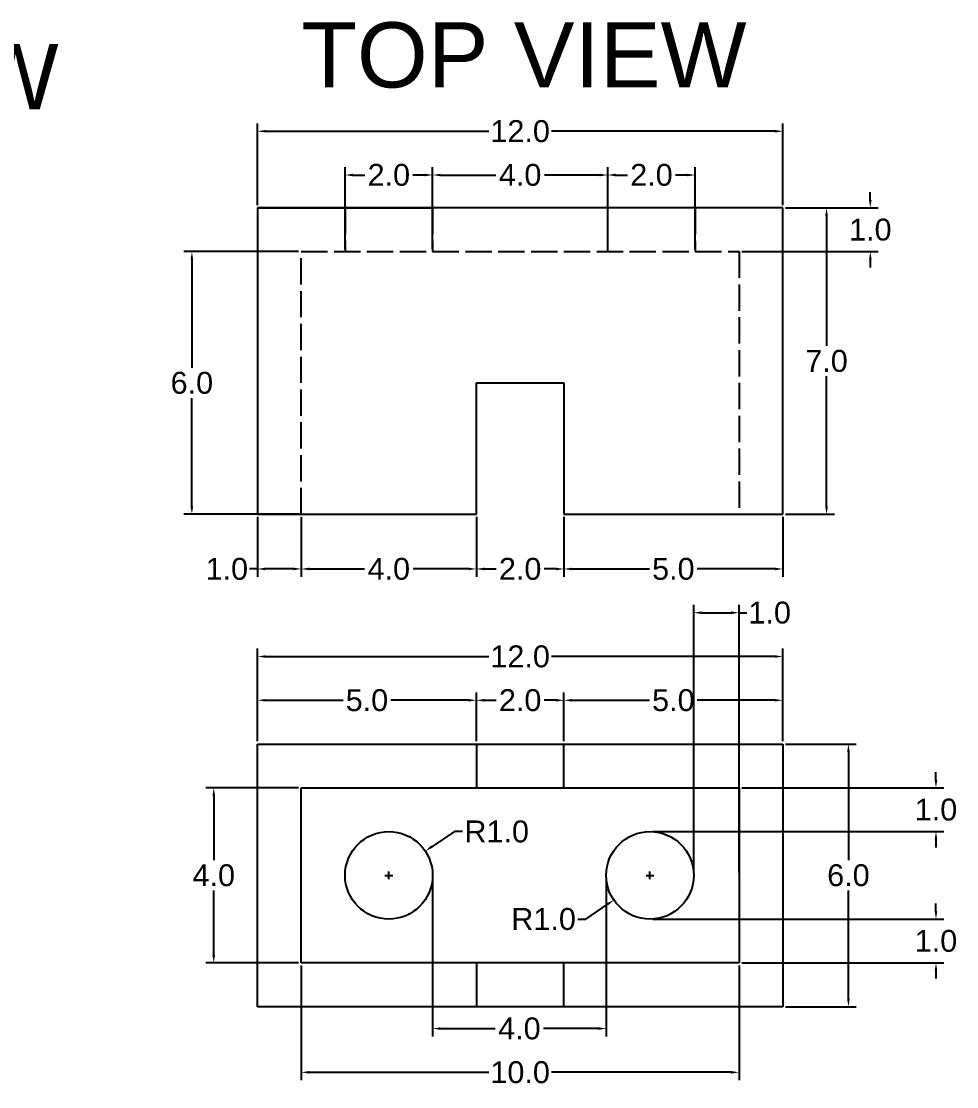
# Model space of a CAD drawing. Header units: inches. Extents: x -42 to 74, y -23 to 45.
# Drawn here: x 12.1 to 33.47, y -5.83 to 18.51 of the extents above; entities that cross this region are included whole.
import ezdxf

# ---------------------------------------------------------------- set-up
doc = ezdxf.new("R2010")
doc.units = ezdxf.units.IN
doc.header["$MEASUREMENT"] = 0
doc.linetypes.add('ACAD_ISO02W100', pattern=[15, 12, -3])
for name, color, linetype in [('dimensions', 100, 'Continuous'), ('dotted', 7, 'ACAD_ISO02W100'), ('text layer', 3, 'Continuous')]:
    doc.layers.add(name, color=color, linetype=linetype)
doc.styles.get("Standard").update_dxf_attribs({"font": 'arial.ttf'})
doc.dimstyles.get("Standard").update_dxf_attribs({"dimtxt": 0.5, "dimasz": 0.18, "dimexe": 0.18, "dimexo": 0.0625, "dimgap": 0.09, "dimtad": 0, "dimtih": 1, "dimtoh": 1, "dimdec": 1, "dimzin": 0, "dimdsep": 46, "dimtxsty": 'Standard', "dimcen": 0.09, "dimadec": 0, "dimazin": 0, "dimtfac": 1, "dimtdec": 1, "dimtofl": 0, "dimtmove": 0, "dimatfit": 3, "dimfxl": 1, "dimtolj": 1, "dimtzin": 0, "dimarcsym": 0})

# ---------------------------------------------------------------- blocks, each defined once
blk = doc.blocks.new('*D12')
at = {"layer": 'Defpoints', "color": 0, "linetype": 'ACAD_ISO02W100', "transparency": 16777216}
for p in [(29.5, 14.25), (29.5, 7.25), (30.5, 7.25)]:
    blk.add_point(p, dxfattribs=at)
at = {"layer": 'dimensions', "color": 0, "linetype": 'ACAD_ISO02W100', "lineweight": -2, "transparency": 16777216}
for p, q in [((29.563, 14.25), (30.68, 14.25)), ((30.5, 14.07), (30.5, 11.095)), ((30.5, 7.43), (30.5, 10.405)), ((29.563, 7.25), (30.68, 7.25))]:
    blk.add_line(p, q, dxfattribs=at)
at = {"layer": 'dimensions', "color": 0, "linetype": 'ACAD_ISO02W100', "transparency": 16777216}
for points in [[(30.47, 14.07), (30.53, 14.07), (30.5, 14.25)], [(30.47, 7.43), (30.53, 7.43), (30.5, 7.25)]]:
    blk.add_solid(points, dxfattribs=at)
at = {"layer": 'dimensions', "color": 0, "linetype": 'ACAD_ISO02W100', "transparency": 16777216, "insert": (30.5, 10.75), "char_height": 0.5, "attachment_point": 5}
blk.add_mtext('\\A1;7.0', dxfattribs=at)
blk = doc.blocks.new('*D13')
at = {"layer": 'Defpoints', "color": 0, "linetype": 'ACAD_ISO02W100', "transparency": 16777216}
for p in [(17.5, 16), (17.5, 14.25), (29.5, 14.25)]:
    blk.add_point(p, dxfattribs=at)
at = {"layer": 'dimensions', "color": 0, "linetype": 'ACAD_ISO02W100', "lineweight": -2, "transparency": 16777216}
for p, q in [((17.5, 14.3125), (17.5, 16.18)), ((29.5, 14.3125), (29.5, 16.18)), ((17.68, 16), (22.785, 16)), ((29.32, 16), (24.215, 16))]:
    blk.add_line(p, q, dxfattribs=at)
at = {"layer": 'dimensions', "color": 0, "linetype": 'ACAD_ISO02W100', "transparency": 16777216}
for points in [[(17.68, 16.03), (17.68, 15.97), (17.5, 16)], [(29.32, 16.03), (29.32, 15.97), (29.5, 16)]]:
    blk.add_solid(points, dxfattribs=at)
at = {"layer": 'dimensions', "color": 0, "linetype": 'ACAD_ISO02W100', "transparency": 16777216, "insert": (23.5, 16), "char_height": 0.5, "attachment_point": 5}
blk.add_mtext('\\A1;12.0', dxfattribs=at)
blk = doc.blocks.new('*D14')
at = {"layer": 'Defpoints', "color": 0, "linetype": 'ACAD_ISO02W100', "transparency": 16777216}
for p in [(17.5, 7.25), (18.5, 7.25), (18.5, 6)]:
    blk.add_point(p, dxfattribs=at)
at = {"layer": 'dimensions', "color": 0, "linetype": 'ACAD_ISO02W100', "lineweight": -2, "transparency": 16777216}
for p, q in [((17.5, 7.188), (17.5, 5.82)), ((18.5, 7.188), (18.5, 5.82)), ((17.5, 6), (17.32, 6)), ((18.32, 6), (17.68, 6))]:
    blk.add_line(p, q, dxfattribs=at)
at = {"layer": 'dimensions', "color": 0, "linetype": 'ACAD_ISO02W100', "transparency": 16777216}
for points in [[(17.68, 6.03), (17.68, 5.97), (17.5, 6)], [(18.32, 6.03), (18.32, 5.97), (18.5, 6)]]:
    blk.add_solid(points, dxfattribs=at)
at = {"layer": 'dimensions', "color": 0, "linetype": 'ACAD_ISO02W100', "transparency": 16777216, "insert": (16.799, 6), "char_height": 0.5, "attachment_point": 5}
blk.add_mtext('\\A1;1.0', dxfattribs=at)
blk = doc.blocks.new('*D15')
at = {"layer": 'Defpoints', "color": 0, "linetype": 'ACAD_ISO02W100', "transparency": 16777216}
for p in [(21.5, 15), (19.5, 13.25), (21.5, 13.25)]:
    blk.add_point(p, dxfattribs=at)
at = {"layer": 'dimensions', "color": 0, "linetype": 'ACAD_ISO02W100', "lineweight": -2, "transparency": 16777216}
for p, q in [((19.5, 13.312), (19.5, 15.18)), ((21.5, 13.312), (21.5, 15.18)), ((19.68, 15), (19.951, 15)), ((21.32, 15), (21.049, 15))]:
    blk.add_line(p, q, dxfattribs=at)
at = {"layer": 'dimensions', "color": 0, "linetype": 'ACAD_ISO02W100', "transparency": 16777216}
for points in [[(19.68, 15.03), (19.68, 14.97), (19.5, 15)], [(21.32, 15.03), (21.32, 14.97), (21.5, 15)]]:
    blk.add_solid(points, dxfattribs=at)
at = {"layer": 'dimensions', "color": 0, "linetype": 'ACAD_ISO02W100', "transparency": 16777216, "insert": (20.5, 15), "char_height": 0.5, "attachment_point": 5}
blk.add_mtext('\\A1;2.0', dxfattribs=at)
blk = doc.blocks.new('*D16')
at = {"layer": 'Defpoints', "color": 0, "linetype": 'ACAD_ISO02W100', "transparency": 16777216}
for p in [(25.5, 15), (21.5, 13.25), (25.5, 13.25)]:
    blk.add_point(p, dxfattribs=at)
at = {"layer": 'dimensions', "color": 0, "linetype": 'ACAD_ISO02W100', "lineweight": -2, "transparency": 16777216}
for p, q in [((21.5, 13.312), (21.5, 15.18)), ((25.5, 13.312), (25.5, 15.18)), ((21.68, 15), (22.946, 15)), ((25.32, 15), (24.054, 15))]:
    blk.add_line(p, q, dxfattribs=at)
at = {"layer": 'dimensions', "color": 0, "linetype": 'ACAD_ISO02W100', "transparency": 16777216}
for points in [[(21.68, 15.03), (21.68, 14.97), (21.5, 15)], [(25.32, 15.03), (25.32, 14.97), (25.5, 15)]]:
    blk.add_solid(points, dxfattribs=at)
at = {"layer": 'dimensions', "color": 0, "linetype": 'ACAD_ISO02W100', "transparency": 16777216, "insert": (23.5, 15), "char_height": 0.5, "attachment_point": 5}
blk.add_mtext('\\A1;4.0', dxfattribs=at)
blk = doc.blocks.new('*D17')
at = {"layer": 'Defpoints', "color": 0, "linetype": 'ACAD_ISO02W100', "transparency": 16777216}
for p in [(27.5, 15), (25.5, 13.25), (27.5, 13.25)]:
    blk.add_point(p, dxfattribs=at)
at = {"layer": 'dimensions', "color": 0, "linetype": 'ACAD_ISO02W100', "lineweight": -2, "transparency": 16777216}
for p, q in [((25.5, 13.312), (25.5, 15.18)), ((27.5, 13.312), (27.5, 15.18)), ((25.68, 15), (25.951, 15)), ((27.32, 15), (27.049, 15))]:
    blk.add_line(p, q, dxfattribs=at)
at = {"layer": 'dimensions', "color": 0, "linetype": 'ACAD_ISO02W100', "transparency": 16777216}
for points in [[(25.68, 15.03), (25.68, 14.97), (25.5, 15)], [(27.32, 15.03), (27.32, 14.97), (27.5, 15)]]:
    blk.add_solid(points, dxfattribs=at)
at = {"layer": 'dimensions', "color": 0, "linetype": 'ACAD_ISO02W100', "transparency": 16777216, "insert": (26.5, 15), "char_height": 0.5, "attachment_point": 5}
blk.add_mtext('\\A1;2.0', dxfattribs=at)
blk = doc.blocks.new('*D18')
at = {"layer": 'Defpoints', "color": 0, "linetype": 'ACAD_ISO02W100', "transparency": 16777216}
for p in [(29.5, 14.25), (31.5, 14.25), (28.5, 13.25)]:
    blk.add_point(p, dxfattribs=at)
at = {"layer": 'dimensions', "color": 0, "linetype": 'ACAD_ISO02W100', "lineweight": -2, "transparency": 16777216}
for p, q in [((31.5, 14.43), (31.5, 14.61)), ((29.5625, 14.25), (31.68, 14.25)), ((28.5625, 13.25), (31.68, 13.25)), ((31.5, 13.07), (31.5, 12.89))]:
    blk.add_line(p, q, dxfattribs=at)
at = {"layer": 'dimensions', "color": 0, "linetype": 'ACAD_ISO02W100', "transparency": 16777216}
for points in [[(31.47, 14.43), (31.53, 14.43), (31.5, 14.25)], [(31.47, 13.07), (31.53, 13.07), (31.5, 13.25)]]:
    blk.add_solid(points, dxfattribs=at)
at = {"layer": 'dimensions', "color": 0, "linetype": 'ACAD_ISO02W100', "transparency": 16777216, "insert": (31.5, 13.75), "char_height": 0.5, "attachment_point": 5}
blk.add_mtext('\\A1;1.0', dxfattribs=at)
blk = doc.blocks.new('*D19')
at = {"layer": 'Defpoints', "color": 0, "linetype": 'ACAD_ISO02W100', "transparency": 16777216}
for p in [(18.5, 7.25), (22.5, 7.25), (22.5, 6)]:
    blk.add_point(p, dxfattribs=at)
at = {"layer": 'dimensions', "color": 0, "linetype": 'ACAD_ISO02W100', "lineweight": -2, "transparency": 16777216}
for p, q in [((18.5, 7.188), (18.5, 5.82)), ((22.5, 7.188), (22.5, 5.82)), ((18.68, 6), (19.946, 6)), ((22.32, 6), (21.054, 6))]:
    blk.add_line(p, q, dxfattribs=at)
at = {"layer": 'dimensions', "color": 0, "linetype": 'ACAD_ISO02W100', "transparency": 16777216}
for points in [[(18.68, 6.03), (18.68, 5.97), (18.5, 6)], [(22.32, 6.03), (22.32, 5.97), (22.5, 6)]]:
    blk.add_solid(points, dxfattribs=at)
at = {"layer": 'dimensions', "color": 0, "linetype": 'ACAD_ISO02W100', "transparency": 16777216, "insert": (20.5, 6), "char_height": 0.5, "attachment_point": 5}
blk.add_mtext('\\A1;4.0', dxfattribs=at)
blk = doc.blocks.new('*D20')
at = {"layer": 'Defpoints', "color": 0, "linetype": 'ACAD_ISO02W100', "transparency": 16777216}
for p in [(22.5, 7.25), (24.5, 7.25), (24.5, 6)]:
    blk.add_point(p, dxfattribs=at)
at = {"layer": 'dimensions', "color": 0, "linetype": 'ACAD_ISO02W100', "lineweight": -2, "transparency": 16777216}
for p, q in [((22.5, 7.188), (22.5, 5.82)), ((24.5, 7.188), (24.5, 5.82)), ((22.68, 6), (22.951, 6)), ((24.32, 6), (24.049, 6))]:
    blk.add_line(p, q, dxfattribs=at)
at = {"layer": 'dimensions', "color": 0, "linetype": 'ACAD_ISO02W100', "transparency": 16777216}
for points in [[(22.68, 6.03), (22.68, 5.97), (22.5, 6)], [(24.32, 6.03), (24.32, 5.97), (24.5, 6)]]:
    blk.add_solid(points, dxfattribs=at)
at = {"layer": 'dimensions', "color": 0, "linetype": 'ACAD_ISO02W100', "transparency": 16777216, "insert": (23.5, 6), "char_height": 0.5, "attachment_point": 5}
blk.add_mtext('\\A1;2.0', dxfattribs=at)
blk = doc.blocks.new('*D21')
at = {"layer": 'Defpoints', "color": 0, "linetype": 'ACAD_ISO02W100', "transparency": 16777216}
for p in [(24.5, 7.25), (29.5, 7.25), (29.5, 6)]:
    blk.add_point(p, dxfattribs=at)
at = {"layer": 'dimensions', "color": 0, "linetype": 'ACAD_ISO02W100', "lineweight": -2, "transparency": 16777216}
for p, q in [((24.5, 7.188), (24.5, 5.82)), ((29.5, 7.188), (29.5, 5.82)), ((24.68, 6), (26.456, 6)), ((29.32, 6), (27.544, 6))]:
    blk.add_line(p, q, dxfattribs=at)
at = {"layer": 'dimensions', "color": 0, "linetype": 'ACAD_ISO02W100', "transparency": 16777216}
for points in [[(24.68, 6.03), (24.68, 5.97), (24.5, 6)], [(29.32, 6.03), (29.32, 5.97), (29.5, 6)]]:
    blk.add_solid(points, dxfattribs=at)
at = {"layer": 'dimensions', "color": 0, "linetype": 'ACAD_ISO02W100', "transparency": 16777216, "insert": (27, 6), "char_height": 0.5, "attachment_point": 5}
blk.add_mtext('\\A1;5.0', dxfattribs=at)
blk = doc.blocks.new('*D22')
at = {"layer": 'Defpoints', "color": 0, "linetype": 'ACAD_ISO02W100', "transparency": 16777216}
for p in [(18.5, 13.25), (16, 7.25), (18.5, 7.25)]:
    blk.add_point(p, dxfattribs=at)
at = {"layer": 'dimensions', "color": 0, "linetype": 'ACAD_ISO02W100', "lineweight": -2, "transparency": 16777216}
for p, q in [((18.438, 13.25), (15.82, 13.25)), ((16, 13.07), (16, 10.595)), ((16, 7.43), (16, 9.905)), ((18.438, 7.25), (15.82, 7.25))]:
    blk.add_line(p, q, dxfattribs=at)
at = {"layer": 'dimensions', "color": 0, "linetype": 'ACAD_ISO02W100', "transparency": 16777216}
for points in [[(15.97, 13.07), (16.03, 13.07), (16, 13.25)], [(15.97, 7.43), (16.03, 7.43), (16, 7.25)]]:
    blk.add_solid(points, dxfattribs=at)
at = {"layer": 'dimensions', "color": 0, "linetype": 'ACAD_ISO02W100', "transparency": 16777216, "insert": (16, 10.25), "char_height": 0.5, "attachment_point": 5}
blk.add_mtext('\\A1;6.0', dxfattribs=at)
blk = doc.blocks.new('*D23')
at = {"layer": 'Defpoints', "color": 0, "linetype": 'ACAD_ISO02W100', "transparency": 16777216}
for p in [(22.5, 3), (17.5, 2), (22.5, 2)]:
    blk.add_point(p, dxfattribs=at)
at = {"layer": 'dimensions', "color": 0, "linetype": 'ACAD_ISO02W100', "lineweight": -2, "transparency": 16777216}
for p, q in [((17.5, 2.062), (17.5, 3.18)), ((22.5, 2.062), (22.5, 3.18)), ((17.68, 3), (19.456, 3)), ((22.32, 3), (20.544, 3))]:
    blk.add_line(p, q, dxfattribs=at)
at = {"layer": 'dimensions', "color": 0, "linetype": 'ACAD_ISO02W100', "transparency": 16777216}
for points in [[(17.68, 3.03), (17.68, 2.97), (17.5, 3)], [(22.32, 3.03), (22.32, 2.97), (22.5, 3)]]:
    blk.add_solid(points, dxfattribs=at)
at = {"layer": 'dimensions', "color": 0, "linetype": 'ACAD_ISO02W100', "transparency": 16777216, "insert": (20, 3), "char_height": 0.5, "attachment_point": 5}
blk.add_mtext('\\A1;5.0', dxfattribs=at)
blk = doc.blocks.new('*D24')
at = {"layer": 'Defpoints', "color": 0, "linetype": 'ACAD_ISO02W100', "transparency": 16777216}
for p in [(24.5, 3), (22.5, 2), (24.5, 2)]:
    blk.add_point(p, dxfattribs=at)
at = {"layer": 'dimensions', "color": 0, "linetype": 'ACAD_ISO02W100', "lineweight": -2, "transparency": 16777216}
for p, q in [((22.5, 2.062), (22.5, 3.18)), ((24.5, 2.062), (24.5, 3.18)), ((22.68, 3), (22.951, 3)), ((24.32, 3), (24.049, 3))]:
    blk.add_line(p, q, dxfattribs=at)
at = {"layer": 'dimensions', "color": 0, "linetype": 'ACAD_ISO02W100', "transparency": 16777216}
for points in [[(22.68, 3.03), (22.68, 2.97), (22.5, 3)], [(24.32, 3.03), (24.32, 2.97), (24.5, 3)]]:
    blk.add_solid(points, dxfattribs=at)
at = {"layer": 'dimensions', "color": 0, "linetype": 'ACAD_ISO02W100', "transparency": 16777216, "insert": (23.5, 3), "char_height": 0.5, "attachment_point": 5}
blk.add_mtext('\\A1;2.0', dxfattribs=at)
blk = doc.blocks.new('*D25')
at = {"layer": 'Defpoints', "color": 0, "linetype": 'ACAD_ISO02W100', "transparency": 16777216}
for p in [(29.5, 3), (24.5, 2), (29.5, 2)]:
    blk.add_point(p, dxfattribs=at)
at = {"layer": 'text layer', "color": 0, "linetype": 'ACAD_ISO02W100', "lineweight": -2, "transparency": 16777216}
for p, q in [((24.5, 2.062), (24.5, 3.18)), ((29.5, 2.062), (29.5, 3.18)), ((24.68, 3), (26.456, 3)), ((29.32, 3), (27.544, 3))]:
    blk.add_line(p, q, dxfattribs=at)
at = {"layer": 'text layer', "color": 0, "linetype": 'ACAD_ISO02W100', "transparency": 16777216}
for points in [[(24.68, 3.03), (24.68, 2.97), (24.5, 3)], [(29.32, 3.03), (29.32, 2.97), (29.5, 3)]]:
    blk.add_solid(points, dxfattribs=at)
at = {"layer": 'text layer', "color": 0, "linetype": 'ACAD_ISO02W100', "transparency": 16777216, "insert": (27, 3), "char_height": 0.5, "attachment_point": 5}
blk.add_mtext('\\A1;5.0', dxfattribs=at)
blk = doc.blocks.new('*D26')
at = {"layer": 'Defpoints', "color": 0, "linetype": 'ACAD_ISO02W100', "transparency": 16777216}
for p in [(29.5, 2), (29.5, -4), (31, -4)]:
    blk.add_point(p, dxfattribs=at)
at = {"layer": 'text layer', "color": 0, "linetype": 'ACAD_ISO02W100', "lineweight": -2, "transparency": 16777216}
for p, q in [((29.563, 2), (31.18, 2)), ((31, 1.82), (31, -0.655)), ((31, -3.82), (31, -1.345)), ((29.563, -4), (31.18, -4))]:
    blk.add_line(p, q, dxfattribs=at)
at = {"layer": 'text layer', "color": 0, "linetype": 'ACAD_ISO02W100', "transparency": 16777216}
for points in [[(30.97, 1.82), (31.03, 1.82), (31, 2)], [(30.97, -3.82), (31.03, -3.82), (31, -4)]]:
    blk.add_solid(points, dxfattribs=at)
at = {"layer": 'text layer', "color": 0, "linetype": 'ACAD_ISO02W100', "transparency": 16777216, "insert": (31, -1), "char_height": 0.5, "attachment_point": 5}
blk.add_mtext('\\A1;6.0', dxfattribs=at)
blk = doc.blocks.new('*D27')
at = {"layer": 'Defpoints', "color": 0, "linetype": 'ACAD_ISO02W100', "transparency": 16777216}
for p in [(18.5, 1), (16.5, -3), (18.5, -3)]:
    blk.add_point(p, dxfattribs=at)
at = {"layer": 'text layer', "color": 0, "linetype": 'ACAD_ISO02W100', "lineweight": -2, "transparency": 16777216}
for p, q in [((18.438, 1), (16.32, 1)), ((16.5, 0.82), (16.5, -0.655)), ((16.5, -2.82), (16.5, -1.345)), ((18.438, -3), (16.32, -3))]:
    blk.add_line(p, q, dxfattribs=at)
at = {"layer": 'text layer', "color": 0, "linetype": 'ACAD_ISO02W100', "transparency": 16777216}
for points in [[(16.47, 0.82), (16.53, 0.82), (16.5, 1)], [(16.47, -2.82), (16.53, -2.82), (16.5, -3)]]:
    blk.add_solid(points, dxfattribs=at)
at = {"layer": 'text layer', "color": 0, "linetype": 'ACAD_ISO02W100', "transparency": 16777216, "insert": (16.5, -1), "char_height": 0.5, "attachment_point": 5}
blk.add_mtext('\\A1;4.0', dxfattribs=at)
blk = doc.blocks.new('*D28')
at = {"layer": 'Defpoints', "color": 0, "linetype": 'ACAD_ISO02W100', "transparency": 16777216}
for p in [(18.5, -3), (28.5, -3), (18.5, -5.5)]:
    blk.add_point(p, dxfattribs=at)
at = {"layer": 'text layer', "color": 0, "linetype": 'ACAD_ISO02W100', "lineweight": -2, "transparency": 16777216}
for p, q in [((18.5, -3.0625), (18.5, -5.68)), ((28.5, -3.0625), (28.5, -5.68)), ((18.68, -5.5), (22.785, -5.5)), ((28.32, -5.5), (24.215, -5.5))]:
    blk.add_line(p, q, dxfattribs=at)
at = {"layer": 'text layer', "color": 0, "linetype": 'ACAD_ISO02W100', "transparency": 16777216}
for points in [[(18.68, -5.47), (18.68, -5.53), (18.5, -5.5)], [(28.32, -5.47), (28.32, -5.53), (28.5, -5.5)]]:
    blk.add_solid(points, dxfattribs=at)
at = {"layer": 'text layer', "color": 0, "linetype": 'ACAD_ISO02W100', "transparency": 16777216, "insert": (23.5, -5.5), "char_height": 0.5, "attachment_point": 5}
blk.add_mtext('\\A1;10.0', dxfattribs=at)
blk = doc.blocks.new('*D29')
at = {"layer": 'Defpoints', "color": 0, "linetype": 'ACAD_ISO02W100', "transparency": 16777216}
for p in [(17.5, 4), (17.5, 2), (29.5, 2)]:
    blk.add_point(p, dxfattribs=at)
at = {"layer": 'text layer', "color": 0, "linetype": 'ACAD_ISO02W100', "lineweight": -2, "transparency": 16777216}
for p, q in [((17.5, 2.0625), (17.5, 4.18)), ((29.5, 2.0625), (29.5, 4.18)), ((17.68, 4), (22.785, 4)), ((29.32, 4), (24.215, 4))]:
    blk.add_line(p, q, dxfattribs=at)
at = {"layer": 'text layer', "color": 0, "linetype": 'ACAD_ISO02W100', "transparency": 16777216}
for points in [[(17.68, 4.03), (17.68, 3.97), (17.5, 4)], [(29.32, 4.03), (29.32, 3.97), (29.5, 4)]]:
    blk.add_solid(points, dxfattribs=at)
at = {"layer": 'text layer', "color": 0, "linetype": 'ACAD_ISO02W100', "transparency": 16777216, "insert": (23.5, 4), "char_height": 0.5, "attachment_point": 5}
blk.add_mtext('\\A1;12.0', dxfattribs=at)
blk = doc.blocks.new('*D30')
at = {"layer": 'Defpoints', "color": 0, "linetype": 'ACAD_ISO02W100', "transparency": 16777216}
for p in [(26.466, -1), (25.64, -1.563)]:
    blk.add_point(p, dxfattribs=at)
at = {"layer": 'text layer', "color": 0, "linetype": 'ACAD_ISO02W100', "lineweight": -2, "transparency": 16777216}
for p, q in [((26.466, -1.09), (26.466, -0.91)), ((26.376, -1), (26.556, -1)), ((25, -2), (25.491, -1.665)), ((24.82, -2), (25, -2))]:
    blk.add_line(p, q, dxfattribs=at)
at = {"layer": 'text layer', "color": 0, "linetype": 'ACAD_ISO02W100', "transparency": 16777216}
blk.add_solid([(25.474, -1.64), (25.508, -1.69), (25.64, -1.563)], dxfattribs=at)
at = {"layer": 'text layer', "color": 0, "linetype": 'ACAD_ISO02W100', "transparency": 16777216, "insert": (24.036, -2), "char_height": 0.5, "attachment_point": 5}
blk.add_mtext('\\A1;R1.0', dxfattribs=at)
blk = doc.blocks.new('*D31')
at = {"layer": 'Defpoints', "color": 0, "linetype": 'ACAD_ISO02W100', "transparency": 16777216}
for p in [(21.332, -0.445), (20.5, -1)]:
    blk.add_point(p, dxfattribs=at)
at = {"layer": 'text layer', "color": 0, "linetype": 'ACAD_ISO02W100', "lineweight": -2, "transparency": 16777216}
for p, q in [((22, 0), (21.482, -0.345)), ((22.18, 0), (22, 0)), ((20.5, -1.09), (20.5, -0.91)), ((20.41, -1), (20.59, -1))]:
    blk.add_line(p, q, dxfattribs=at)
at = {"layer": 'text layer', "color": 0, "linetype": 'ACAD_ISO02W100', "transparency": 16777216}
blk.add_solid([(21.465, -0.32), (21.498, -0.37), (21.332, -0.445)], dxfattribs=at)
at = {"layer": 'text layer', "color": 0, "linetype": 'ACAD_ISO02W100', "transparency": 16777216, "insert": (22.964, 0), "char_height": 0.5, "attachment_point": 5}
blk.add_mtext('\\A1;R1.0', dxfattribs=at)
blk = doc.blocks.new('*D32')
at = {"layer": 'Defpoints', "color": 0, "linetype": 'ACAD_ISO02W100', "transparency": 16777216}
for p in [(28.5, 5), (27.466, -1), (28.5, -1)]:
    blk.add_point(p, dxfattribs=at)
at = {"layer": 'text layer', "color": 0, "linetype": 'ACAD_ISO02W100', "lineweight": -2, "transparency": 16777216}
for p, q in [((27.466, -0.938), (27.466, 5.18)), ((28.5, -0.938), (28.5, 5.18)), ((27.646, 5), (28.32, 5)), ((28.5, 5), (28.68, 5))]:
    blk.add_line(p, q, dxfattribs=at)
at = {"layer": 'text layer', "color": 0, "linetype": 'ACAD_ISO02W100', "transparency": 16777216}
for points in [[(27.646, 5.03), (27.646, 4.97), (27.466, 5)], [(28.32, 5.03), (28.32, 4.97), (28.5, 5)]]:
    blk.add_solid(points, dxfattribs=at)
at = {"layer": 'text layer', "color": 0, "linetype": 'ACAD_ISO02W100', "transparency": 16777216, "insert": (29.201, 5), "char_height": 0.5, "attachment_point": 5}
blk.add_mtext('\\A1;1.0', dxfattribs=at)
blk = doc.blocks.new('*D38')
at = {"layer": 'Defpoints', "color": 0, "linetype": 'ACAD_ISO02W100', "transparency": 16777216}
for p in [(28.5, 1), (26.466, 0), (33, 0)]:
    blk.add_point(p, dxfattribs=at)
at = {"layer": 'text layer', "color": 0, "linetype": 'ACAD_ISO02W100', "lineweight": -2, "transparency": 16777216}
for p, q in [((33, 1.18), (33, 1.36)), ((28.563, 1), (33.18, 1)), ((26.529, 0), (33.18, 0)), ((33, -0.18), (33, -0.36))]:
    blk.add_line(p, q, dxfattribs=at)
at = {"layer": 'text layer', "color": 0, "linetype": 'ACAD_ISO02W100', "transparency": 16777216}
for points in [[(32.97, 1.18), (33.03, 1.18), (33, 1)], [(32.97, -0.18), (33.03, -0.18), (33, 0)]]:
    blk.add_solid(points, dxfattribs=at)
at = {"layer": 'text layer', "color": 0, "linetype": 'ACAD_ISO02W100', "transparency": 16777216, "insert": (33, 0.5), "char_height": 0.5, "attachment_point": 5}
blk.add_mtext('\\A1;1.0', dxfattribs=at)
blk = doc.blocks.new('*D39')
at = {"layer": 'Defpoints', "color": 0, "linetype": 'ACAD_ISO02W100', "transparency": 16777216}
for p in [(26.466, -2), (28.5, -3), (33, -3)]:
    blk.add_point(p, dxfattribs=at)
at = {"layer": 'text layer', "color": 0, "linetype": 'ACAD_ISO02W100', "lineweight": -2, "transparency": 16777216}
for p, q in [((33, -1.82), (33, -1.64)), ((26.529, -2), (33.18, -2)), ((28.563, -3), (33.18, -3)), ((33, -3.18), (33, -3.36))]:
    blk.add_line(p, q, dxfattribs=at)
at = {"layer": 'text layer', "color": 0, "linetype": 'ACAD_ISO02W100', "transparency": 16777216}
for points in [[(32.97, -1.82), (33.03, -1.82), (33, -2)], [(32.97, -3.18), (33.03, -3.18), (33, -3)]]:
    blk.add_solid(points, dxfattribs=at)
at = {"layer": 'text layer', "color": 0, "linetype": 'ACAD_ISO02W100', "transparency": 16777216, "insert": (33, -2.5), "char_height": 0.5, "attachment_point": 5}
blk.add_mtext('\\A1;1.0', dxfattribs=at)
blk = doc.blocks.new('*D40')
at = {"layer": 'Defpoints', "color": 0, "linetype": 'ACAD_ISO02W100', "transparency": 16777216}
for p in [(21.5, -1), (25.466, -1), (25.466, -4.5)]:
    blk.add_point(p, dxfattribs=at)
at = {"layer": 'text layer', "color": 0, "linetype": 'ACAD_ISO02W100', "lineweight": -2, "transparency": 16777216}
for p, q in [((21.5, -1.062), (21.5, -4.68)), ((25.466, -1.062), (25.466, -4.68)), ((21.68, -4.5), (22.929, -4.5)), ((25.286, -4.5), (24.037, -4.5))]:
    blk.add_line(p, q, dxfattribs=at)
at = {"layer": 'text layer', "color": 0, "linetype": 'ACAD_ISO02W100', "transparency": 16777216}
for points in [[(21.68, -4.47), (21.68, -4.53), (21.5, -4.5)], [(25.286, -4.47), (25.286, -4.53), (25.466, -4.5)]]:
    blk.add_solid(points, dxfattribs=at)
at = {"layer": 'text layer', "color": 0, "linetype": 'ACAD_ISO02W100', "transparency": 16777216, "insert": (23.483, -4.5), "char_height": 0.5, "attachment_point": 5}
blk.add_mtext('\\A1;4.0', dxfattribs=at)

msp = doc.modelspace()

# ---------------------------------------------------------------- linework, layer by layer
for p, q in [((29.5, 14.25), (17.5, 14.25)), ((17.5, 14.25), (17.5, 7.25)), ((17.5, 14.25), (19.5, 14.25)), ((19.5, 14.25), (21.5, 14.25)), ((29.5, 7.25), (29.5, 14.25)), ((22.5, 7.25), (22.5, 10.25)), ((22.5, 10.25), (24.5, 10.25)), ((24.5, 10.25), (24.5, 7.25)), ((17.5, 7.25), (18.5, 7.25)), ((18.5, 7.25), (22.5, 7.25)), ((24.5, 7.25), (28.5, 7.25)), ((28.5, 7.25), (29.5, 7.25)), ((17.5, 2), (29.5, 2)), ((17.5, -4), (17.5, 2)), ((29.5, 2), (29.5, -4)), ((18.5, 1), (28.5, 1)), ((18.5, -3), (18.5, 1)), ((28.5, 1), (28.5, -3)), ((28.5, -3), (18.5, -3)), ((29.5, -4), (17.5, -4))]:
    msp.add_line(p, q)
at = {"linetype": 'ACAD_ISO02W100'}
for p, q in [((17.5, 2), (22.5, 2)), ((22.5, 2), (22.5, 1)), ((24.5, 1), (24.5, 2)), ((22.5, -3), (22.5, -4)), ((24.5, -4), (24.5, -3))]:
    msp.add_line(p, q, dxfattribs=at)
for centre in [(20.5, -1), (26.466, -1)]:
    msp.add_circle(centre, 1)
at = {"layer": 'dotted', "linetype": 'ACAD_ISO02W100', "ltscale": 0.05}
for p, q in [((19.5, 14.25), (19.5, 13.25)), ((21.5, 14.25), (21.5, 13.25)), ((25.5, 13.25), (25.5, 14.25)), ((27.5, 14.25), (27.5, 13.25)), ((18.5, 7.25), (18.5, 13.25)), ((18.5, 13.25), (28.5, 13.25)), ((28.5, 13.25), (28.5, 7.25))]:
    msp.add_line(p, q, dxfattribs=at)

# ---------------------------------------------------------------- texts
at = {"layer": 'dimensions'}
for s, height, p in [('TOP VIEW', 1.4895, (18.5, 17)), ('ISOMETRIC VIEW', 1.48947, (-4.5, 16.5))]:
    msp.add_text(s, height=height, dxfattribs=at).set_placement(p)

# ---------------------------------------------------------------- dimensions: what is measured, and where the dimension line sits
at = {"layer": 'dimensions', "linetype": 'ACAD_ISO02W100'}
for base, p1, p2, picture, middle in [((17.5, 16), (29.5, 14.25), (17.5, 14.25), '*D13', (23.5, 16)), ((21.5, 15), (19.5, 13.25), (21.5, 13.25), '*D15', (20.5, 15)), ((25.5, 15), (21.5, 13.25), (25.5, 13.25), '*D16', (23.5, 15)), ((27.5, 15), (25.5, 13.25), (27.5, 13.25), '*D17', (26.5, 15)), ((18.5, 6), (17.5, 7.25), (18.5, 7.25), '*D14', (16.799, 6))]:
    dim = msp.add_linear_dim(base=base, p1=p1, p2=p2, dimstyle='Standard', dxfattribs=at)
    dim.commit()
    dim.dimension.update_dxf_attribs({"geometry": picture, "text_midpoint": middle, "dimtype": 160})
for base, p1, p2, picture, middle in [((31.5, 14.25), (28.5, 13.25), (29.5, 14.25), '*D18', (31.5, 13.75)), ((30.5, 7.25), (29.5, 14.25), (29.5, 7.25), '*D12', (30.5, 10.75)), ((16, 7.25), (18.5, 13.25), (18.5, 7.25), '*D22', (16, 10.25))]:
    dim = msp.add_linear_dim(base=base, p1=p1, p2=p2, angle=90, dimstyle='Standard', dxfattribs=at)
    dim.commit()
    dim.dimension.update_dxf_attribs({"geometry": picture, "text_midpoint": middle})
for base, p1, p2, picture, middle in [((22.5, 6), (18.5, 7.25), (22.5, 7.25), '*D19', (20.5, 6)), ((24.5, 6), (22.5, 7.25), (24.5, 7.25), '*D20', (23.5, 6)), ((29.5, 6), (24.5, 7.25), (29.5, 7.25), '*D21', (27, 6)), ((22.5, 3), (17.5, 2), (22.5, 2), '*D23', (20, 3)), ((24.5, 3), (22.5, 2), (24.5, 2), '*D24', (23.5, 3))]:
    dim = msp.add_linear_dim(base=base, p1=p1, p2=p2, dimstyle='Standard', dxfattribs=at)
    dim.commit()
    dim.dimension.update_dxf_attribs({"geometry": picture, "text_midpoint": middle})
at = {"layer": 'text layer', "linetype": 'ACAD_ISO02W100'}
for base, p1, p2, picture, middle in [((28.5, 5), (27.466, -1), (28.5, -1), '*D32', (29.201, 5)), ((17.5, 4), (29.5, 2), (17.5, 2), '*D29', (23.5, 4)), ((29.5, 3), (24.5, 2), (29.5, 2), '*D25', (27, 3)), ((25.466, -4.5), (21.5, -1), (25.466, -1), '*D40', (23.483, -4.5))]:
    dim = msp.add_linear_dim(base=base, p1=p1, p2=p2, dimstyle='Standard', dxfattribs=at)
    dim.commit()
    dim.dimension.update_dxf_attribs({"geometry": picture, "text_midpoint": middle})
for base, p1, p2, picture, middle in [((31, -4), (29.5, 2), (29.5, -4), '*D26', (31, -1)), ((33, 0), (28.5, 1), (26.466, 0), '*D38', (33, 0.5)), ((16.5, -3), (18.5, 1), (18.5, -3), '*D27', (16.5, -1)), ((33, -3), (26.466, -2), (28.5, -3), '*D39', (33, -2.5))]:
    dim = msp.add_linear_dim(base=base, p1=p1, p2=p2, angle=90, dimstyle='Standard', dxfattribs=at)
    dim.commit()
    dim.dimension.update_dxf_attribs({"geometry": picture, "text_midpoint": middle})
for center, mpoint, picture, middle in [((20.5, -1), (21.332, -0.445), '*D31', (22.964, 0)), ((26.466, -1), (25.64, -1.563), '*D30', (24.036, -2))]:
    dim = msp.add_radius_dim(center=center, mpoint=mpoint, dimstyle='Standard', dxfattribs=at)
    dim.commit()
    dim.dimension.update_dxf_attribs({"geometry": picture, "text_midpoint": middle, "dimtype": 164})
dim = msp.add_linear_dim(base=(18.5, -5.5), p1=(28.5, -3), p2=(18.5, -3), dimstyle='Standard', dxfattribs=at)
dim.commit()
dim.dimension.update_dxf_attribs({"geometry": '*D28', "text_midpoint": (23.5, -5.5), "dimtype": 160})

doc.saveas('drawing.dxf')
